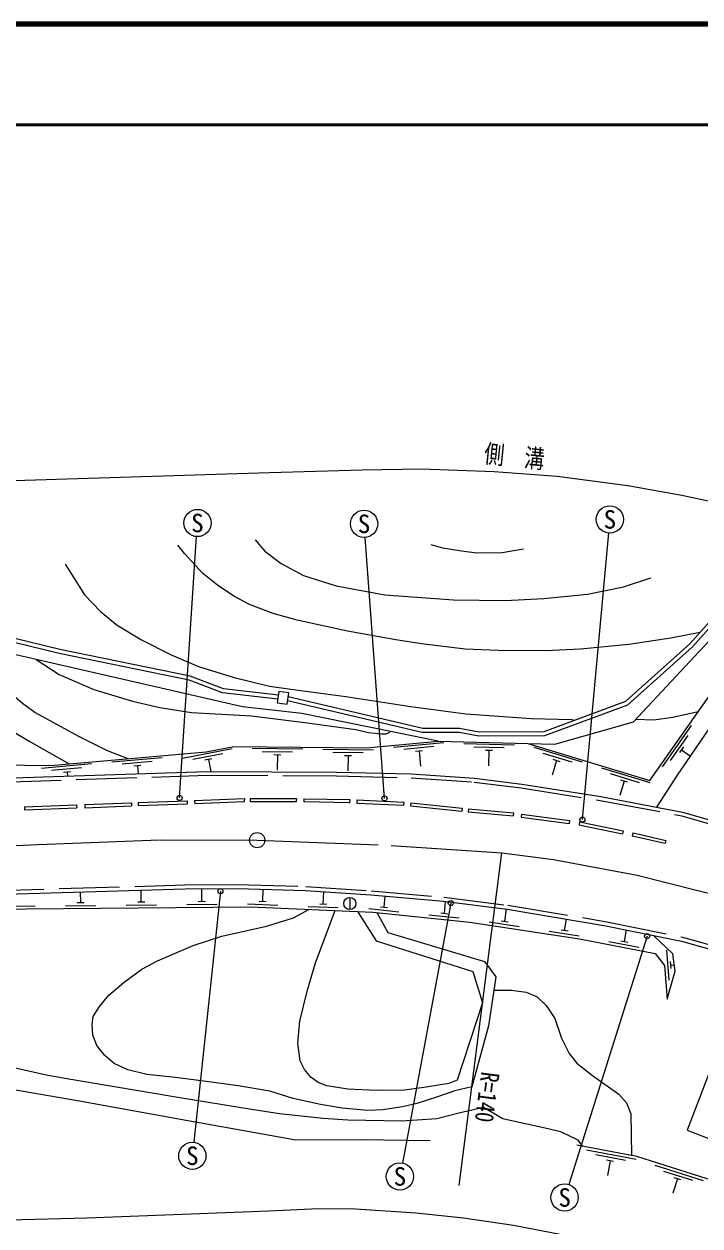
# Model space of a CAD drawing. Units: millimetres, scale not verified. Extents: x 40000 to 680000, y 20000 to 380000.
# Drawn here: x 440500 to 507443, y 260930 to 380000 of the extents above; entities that cross this region are included whole.
import ezdxf
from ezdxf.enums import TextEntityAlignment as Align

# ---------------------------------------------------------------- set-up
doc = ezdxf.new("R2010")
doc.units = ezdxf.units.MM
doc.header["$LTSCALE"] = 1000
doc.linetypes.add('CHAIN', pattern=[18.5, 12, -1.5, 3.5, -1.5])
doc.linetypes.add('DASHED', pattern=[7.5, 6, -1.5])
for name, color, linetype, lineweight in [('M-BGD', 7, 'Continuous', 25), ('M-BMK', 2, 'CHAIN', 13), ('M-BMK-SRVR', 3, 'Continuous', 25), ('M-STR-HTXT', 7, 'Continuous', 13), ('M-STR-STRC', 7, 'Continuous', 25), ('M-TTL', 2, 'Continuous', 140), ('M-TTL-LINE', 7, 'Continuous', 50)]:
    doc.layers.add(name, color=color, linetype=linetype, lineweight=lineweight)
doc.styles.add('ＭＳ ゴシック', font='')
doc.styles.get('ＭＳ ゴシック').set_extended_font_data('MS Gothic')

msp = doc.modelspace()

# ---------------------------------------------------------------- linework, layer by layer
at = {"layer": 'M-BGD'}
for p, q in [((506562, 310500), (503687, 306409)), ((482062, 308807), (477084, 308333)), ((481094, 308413), (478108, 308129)), ((489062, 308564), (484063, 308691)), ((506232, 309510), (504508, 307055)), ((505817, 308396), (505414, 307824)), ((454166, 307317), (449185, 306877)), ((461101, 308203), (456194, 307240)), ((460177, 307716), (457233, 307138)), ((468096, 308158), (463097, 308218)), ((467093, 307870), (464093, 307906)), ((465939, 307584), (465239, 307592)), ((465589, 307588), (465571, 306088)), ((475096, 308073), (470096, 308134)), ((474092, 307785), (471093, 307822)), ((472939, 307499), (472239, 307508)), ((472589, 307503), (472571, 306004)), ((479978, 308006), (479281, 307940)), ((479630, 307973), (479772, 306479)), ((488054, 308290), (485055, 308366)), ((486897, 308019), (486197, 308037)), ((486547, 308028), (486509, 306528)), ((495815, 306875), (491031, 308327)), ((494771, 306878), (491901, 307749)), ((505615, 308110), (506511, 307481)), ((447193, 306702), (442213, 306262)), ((446223, 306315), (443235, 306051)), ((453196, 306930), (450208, 306666)), ((452077, 306530), (451380, 306469)), ((451729, 306499), (451796, 305737)), ((459106, 307200), (458419, 307065)), ((458763, 307133), (458993, 305961)), ((493249, 307026), (492813, 305591)), ((493584, 306925), (492914, 307128)), ((502514, 304842), (497729, 306294)), ((445104, 305915), (444407, 305853)), ((444756, 305884), (444789, 305505)), ((501470, 304845), (498599, 305716)), ((499947, 304994), (499511, 303558)), ((500282, 304892), (499612, 305095)), ((440538, 302457), (445710, 302636)), ((440538, 302457), (440548, 302157)), ((445710, 302636), (445720, 302336)), ((446512, 302667), (451139, 302847)), ((446512, 302667), (446523, 302367)), ((446523, 302367), (451150, 302547)), ((451139, 302847), (451150, 302547)), ((451805, 302873), (456656, 303061)), ((451805, 302873), (451816, 302573)), ((451816, 302573), (456668, 302761)), ((456656, 303061), (456668, 302761)), ((457392, 303089), (462318, 303281)), ((457392, 303089), (457403, 302790)), ((457403, 302790), (462323, 302981)), ((462318, 303281), (462317, 302981)), ((462896, 303280), (462896, 302980)), ((462896, 303280), (467471, 303272)), ((462896, 302980), (467468, 302972)), ((467471, 303272), (467465, 302973)), ((468226, 303257), (468220, 302957)), ((472748, 302862), (468220, 302957)), ((468226, 303257), (472761, 303162)), ((472761, 303162), (472748, 302862)), ((472748, 302862), (472751, 302862)), ((473468, 303130), (473455, 302831)), ((473455, 302831), (478100, 302626)), ((473468, 303130), (478122, 302925)), ((478122, 302925), (478091, 302626)), ((478810, 302853), (478779, 302555)), ((478779, 302555), (483848, 302027)), ((478810, 302853), (483879, 302325)), ((440548, 302157), (445720, 302336)), ((483879, 302325), (483848, 302027)), ((484512, 302265), (484485, 301966)), ((484485, 301966), (488946, 301550)), ((484512, 302265), (488986, 301847)), ((488986, 301847), (488946, 301550)), ((489769, 301741), (489728, 301443)), ((489728, 301443), (494482, 300795)), ((489769, 301741), (494522, 301092)), ((494522, 301092), (494482, 300795)), ((495510, 300958), (495470, 300660)), ((499849, 300063), (499788, 299769)), ((500802, 299864), (500741, 299570)), ((504050, 299129), (503983, 298837)), ((452110, 293029), (452099, 294189)), ((458110, 293087), (458098, 294330)), ((464139, 293082), (464190, 294286)), ((445760, 292968), (446460, 292975)), ((446110, 292972), (446100, 294016)), ((451760, 293026), (452460, 293033)), ((457760, 293083), (458460, 293090)), ((463790, 293097), (464489, 293067)), ((470134, 292831), (470185, 294045)), ((472759, 293472), (472759, 292272)), ((476160, 292513), (476274, 293617)), ((482129, 291900), (482251, 293084)), ((438614, 292600), (441614, 292629)), ((444613, 292657), (447613, 292686)), ((450613, 292715), (453613, 292744)), ((456613, 292772), (459613, 292801)), ((462628, 292845), (465626, 292720)), ((468623, 292594), (471620, 292469)), ((469785, 292846), (470484, 292817)), ((474638, 292368), (477622, 292061)), ((475812, 292549), (476509, 292477)), ((480606, 291755), (483591, 291448)), ((481781, 291936), (482477, 291864)), ((488106, 291116), (488290, 292322)), ((486578, 291046), (489543, 290593)), ((487760, 291169), (488452, 291063)), ((494037, 290209), (494209, 291333)), ((492509, 290139), (495474, 289685)), ((493691, 290262), (494383, 290156)), ((499961, 289116), (500184, 290255)), ((498431, 289110), (501375, 288533)), ((499617, 289183), (500304, 289048)), ((504119, 288255), (504348, 285264)), ((504506, 287131), (504559, 286433)), ((504533, 286782), (504892, 286810)), ((501112, 267529), (496195, 268438)), ((500074, 267415), (497124, 267961)), ((498889, 267330), (498200, 267457)), ((498544, 267393), (498272, 265918)), ((507784, 265411), (503018, 266925)), ((506740, 265428), (503881, 266336)), ((505219, 265596), (504765, 264166)), ((505553, 265490), (504886, 265702))]:
    msp.add_line(p, q, dxfattribs=at)
for points in [[(463381, 328905), (464355, 327794), (465964, 326552), (468165, 325364), (471419, 324345), (476245, 323466), (483020, 322958), (488162, 322907), (491978, 323084), (496319, 323517), (499886, 324235), (502570, 325126)], [(507435, 319709), (504553, 319155), (500388, 318540), (495625, 318077), (492154, 317921), (487451, 317929), (484191, 318084), (479868, 318586), (477331, 319009), (472548, 319845), (467543, 320951), (465165, 321603), (462832, 322499), (461275, 323319), (459654, 324423), (458185, 325616), (456383, 327564), (455746, 328363)], [(489966, 327970), (487857, 327625), (485348, 327572), (483837, 327794), (481967, 328073), (480808, 328399)], [(444581, 326484), (445192, 325495), (446479, 323460), (448062, 321789), (449716, 320458), (452132, 318979), (455079, 317520), (457769, 316366), (461300, 315254), (464794, 314417), (466932, 314118), (472376, 313392), (478818, 312384), (484271, 311670), (490717, 311189), (494751, 311113), (495031, 311038)], [(466602, 312993), (479946, 309853), (483591, 309840), (485548, 309490), (492085, 309526), (500304, 312554), (506720, 318301), (511982, 324228)], [(466658, 313391), (479993, 310253), (483627, 310240), (485583, 309890), (492013, 309926), (500094, 312903), (506436, 318583), (511683, 324493)], [(490389, 308731), (493058, 308658), (500855, 310879), (513424, 324356)], [(465691, 313526), (460238, 314125), (456956, 315401), (444059, 318039), (429276, 321630), (407762, 323075)], [(481513, 308956), (468017, 311695), (462152, 312368), (441711, 317059), (426162, 320624), (407622, 321949)], [(465635, 313130), (460142, 313733), (456843, 315016), (443972, 317649), (429215, 321233), (407736, 322676)], [(413513, 317304), (411103, 308890), (416924, 308943), (420120, 308398), (423724, 306815), (426210, 306273), (432749, 306672), (443112, 306542), (458529, 307902), (461270, 308440), (474430, 308281), (481513, 308956), (490389, 308731), (502492, 305057), (514785, 322549)], [(503163, 302420), (505226, 305604), (509286, 311537), (515276, 322092)], [(430253, 319686), (430523, 318657), (431383, 317107), (434493, 313953), (437106, 311644), (439679, 309734), (441077, 308921), (442979, 307847), (444953, 306705)], [(450820, 307222), (448758, 307999), (445979, 309387), (441557, 311787), (440332, 312695), (438466, 314319), (436140, 316514), (434774, 318092), (434460, 318722)], [(441711, 317059), (443973, 315546), (447419, 314077), (451255, 312935), (453941, 312303), (457082, 311787), (463031, 311454), (468324, 310815), (473357, 310128), (474613, 309809), (475898, 309684), (476317, 309684), (476619, 309796), (476759, 309920)], [(507267, 311851), (504767, 311302), (502890, 311032), (501069, 311108)], [(423186, 304790), (458629, 305963), (471452, 305897), (478856, 305706), (485108, 305278), (489796, 304710), (497627, 303462), (505725, 301937), (510237, 300624), (514765, 299230), (518288, 297879), (526868, 294617), (536238, 290505), (545274, 285961), (550316, 283153)], [(495470, 300660), (495620, 300640), (499788, 299769)], [(495510, 300958), (495671, 300936), (499849, 300063)], [(500741, 299570), (501362, 299440), (503978, 298838), (503983, 298837)], [(500802, 299864), (501426, 299733), (504050, 299129)], [(316636, 288853), (360561, 290532), (384453, 291552), (414726, 292941), (436488, 293737), (456442, 294315), (461612, 294362), (468375, 294162), (474837, 293743), (482031, 293112), (488341, 292315), (498132, 290677), (505622, 289136), (513249, 287007), (517348, 285456), (524226, 282512)], [(425840, 292199), (462913, 292533), (475030, 292026), (484651, 291038), (495509, 289376), (503006, 287908), (503934, 286736), (504191, 283387), (504977, 286177), (504748, 287881), (502837, 289709)], [(475452, 291983), (476539, 290003), (486120, 287125), (487238, 285623), (486485, 280748), (484839, 274704), (483162, 274302), (481435, 273710), (479395, 273074), (477980, 272725), (476022, 272447), (474536, 272383), (472018, 272598), (469871, 272949), (467164, 273564), (464851, 274278), (461707, 274816), (458801, 275205), (455492, 275637), (452675, 275927), (450770, 276399), (449413, 277034), (448500, 277809), (447724, 278813), (447304, 279818), (447236, 280849), (447351, 281671), (447966, 282663), (448905, 283780), (450414, 285082), (452164, 286354), (453715, 287207), (457243, 288717), (460105, 289625), (464529, 290617), (467181, 291457), (468710, 292290)], [(473515, 292089), (475359, 289161), (484936, 286148), (485917, 283048), (483405, 275387), (482584, 275055), (480339, 274676), (478187, 274397), (475363, 274337), (472575, 274498), (470503, 274828), (469635, 275155), (468938, 275648), (468272, 276426), (467860, 277303), (467627, 279050), (467818, 281229), (468536, 284195), (469373, 286989), (471304, 292182)], [(480731, 269349), (473799, 269451), (467426, 269436), (464110, 270018), (456934, 271310), (445780, 273315), (438321, 274601), (428108, 276502), (422823, 277982), (413915, 280502), (409945, 281665), (405791, 282977), (401879, 284522), (396273, 286719), (392429, 288169), (390860, 288594), (388983, 288950), (387428, 289443), (386453, 289854), (386115, 290248)], [(487030, 284276), (488762, 284277), (490220, 284087), (491326, 283622), (492210, 282776), (493062, 281484), (493740, 279548), (494497, 278008), (495238, 277063), (496787, 275833), (499421, 273982), (500174, 273126), (500593, 272044), (500674, 267915)], [(495849, 268807), (495389, 269422), (493662, 270266), (491812, 270700), (489539, 271192), (487909, 271546), (485996, 272654), (483561, 272115), (481398, 271539), (479432, 271402), (477900, 271302), (472584, 271422), (470123, 271584), (465788, 272053), (462814, 272514), (455925, 273624), (445318, 275398), (442844, 275836), (436800, 277205)], [(535426, 272403), (531002, 273047), (519910, 261873), (501200, 267817), (495248, 268918)]]:
    msp.add_lwpolyline(points, dxfattribs=at)
for points in [[(465584, 312766), (466551, 312630), (466709, 313754), (465742, 313890)], [(509713, 279634), (506163, 270422), (513695, 267520), (514017, 268357), (516737, 267309), (515793, 264858), (519828, 263144), (522522, 269485), (519478, 270778), (520800, 273892), (516059, 275906), (516588, 277153)]]:
    msp.add_lwpolyline(points, close=True, dxfattribs=at)
at = {"layer": 'M-BGD', "linetype": 'DASHED'}
for points in [[(423186, 304410), (458634, 305583), (471446, 305517), (478838, 305327), (485073, 304900), (489744, 304333), (497561, 303088), (505637, 301567), (510128, 300260), (514640, 298871), (518153, 297524), (526725, 294265), (536077, 290161), (545096, 285625), (549969, 282925)], [(316636, 289253), (360545, 290932), (384435, 291951), (414710, 293341), (436475, 294137), (456434, 294715), (461616, 294762), (468394, 294562), (474868, 294142), (482073, 293510), (488399, 292711), (498205, 291070), (505716, 289525), (513374, 287388), (517497, 285827), (524383, 282879)]]:
    msp.add_lwpolyline(points, dxfattribs=at)
at = {"layer": 'M-BGD'}
msp.add_circle((472759, 292872), 600, dxfattribs=at)
at = {"layer": 'M-BMK'}
msp.add_lwpolyline([(65009, 284016), (164901, 288004), (264530, 291587), (364082, 295577), (441910, 298710), (453987, 299183), (463582, 299151), (476857, 298620), (487834, 297887), (492946, 297227), (501213, 295676), (511259, 293132), (521150, 289795), (528757, 286692), (534891, 283728), (541086, 280401), (543706, 278822), (551892, 273491), (556691, 269871)], dxfattribs=at)
at = {"layer": 'M-BMK-SRVR'}
msp.add_circle((463582, 299151), 750, dxfattribs=at)
at = {"layer": 'M-STR-HTXT'}
for p, q in [((455902, 303330), (457586, 329223)), ((476200, 303284), (474273, 329142)), ((495795, 301185), (498402, 329583)), ((483579, 264947), (487834, 297887)), ((459953, 294092), (457310, 269227)), ((482771, 292917), (477974, 267164)), ((502208, 289640), (494446, 265043))]:
    msp.add_line(p, q, dxfattribs=at)
for points in [[(422634, 334250), (464817, 335559), (473987, 335831), (479857, 335934), (487054, 335670), (493308, 335193), (500286, 334282), (505655, 333330), (511179, 332139), (517697, 330495), (521825, 329234), (526598, 327681), (531540, 325814), (536583, 323787), (541268, 321683), (545868, 319342), (552675, 315638), (558074, 312376), (563887, 308425), (565866, 306909)], [(317832, 258608), (344113, 259181), (367141, 259735), (388023, 260300), (418322, 261000), (446706, 261737), (464759, 262437), (469658, 262650), (473343, 262618), (479310, 262235), (484013, 261751), (488978, 261015), (493600, 260110), (497434, 259207), (501518, 258121), (506640, 256531), (511565, 254651)]]:
    msp.add_lwpolyline(points, dxfattribs=at)
for centre in [(498525, 330928), (457674, 330570), (474173, 330489), (457167, 267884), (477727, 265837), (494040, 263755)]:
    msp.add_circle(centre, 1350, dxfattribs=at)
at = {"layer": 'M-STR-STRC'}
for centre in [(455902, 303330), (476200, 303284), (495795, 301185), (459953, 294092), (482771, 292917), (502208, 289640)]:
    msp.add_circle(centre, 250, dxfattribs=at)
at = {"layer": 'M-TTL'}
msp.add_line((680000, 380000), (40000, 380000), dxfattribs=at)
at = {"layer": 'M-TTL-LINE'}
msp.add_line((40000, 370000), (680000, 370000), dxfattribs=at)

# ---------------------------------------------------------------- texts
at = {"layer": 'M-STR-HTXT', "style": 'ＭＳ ゴシック', "width": 0.8}
for s, rotation, p in [('側\u3000溝', 354.196, (488918, 335716)), ('R=140', 262.639, (484921, 273871))]:
    msp.add_text(s, height=1833, rotation=rotation, dxfattribs=at).set_placement(p, align=Align.BOTTOM_CENTER)
at = {"layer": 'M-STR-HTXT', "style": 'ＭＳ ゴシック'}
for p in [(457674, 330570), (474173, 330489), (498525, 330928), (457167, 267884), (477727, 265837), (494040, 263755)]:
    msp.add_text('S', height=1833, dxfattribs=at).set_placement(p, align=Align.MIDDLE_CENTER)

doc.saveas('drawing.dxf')
